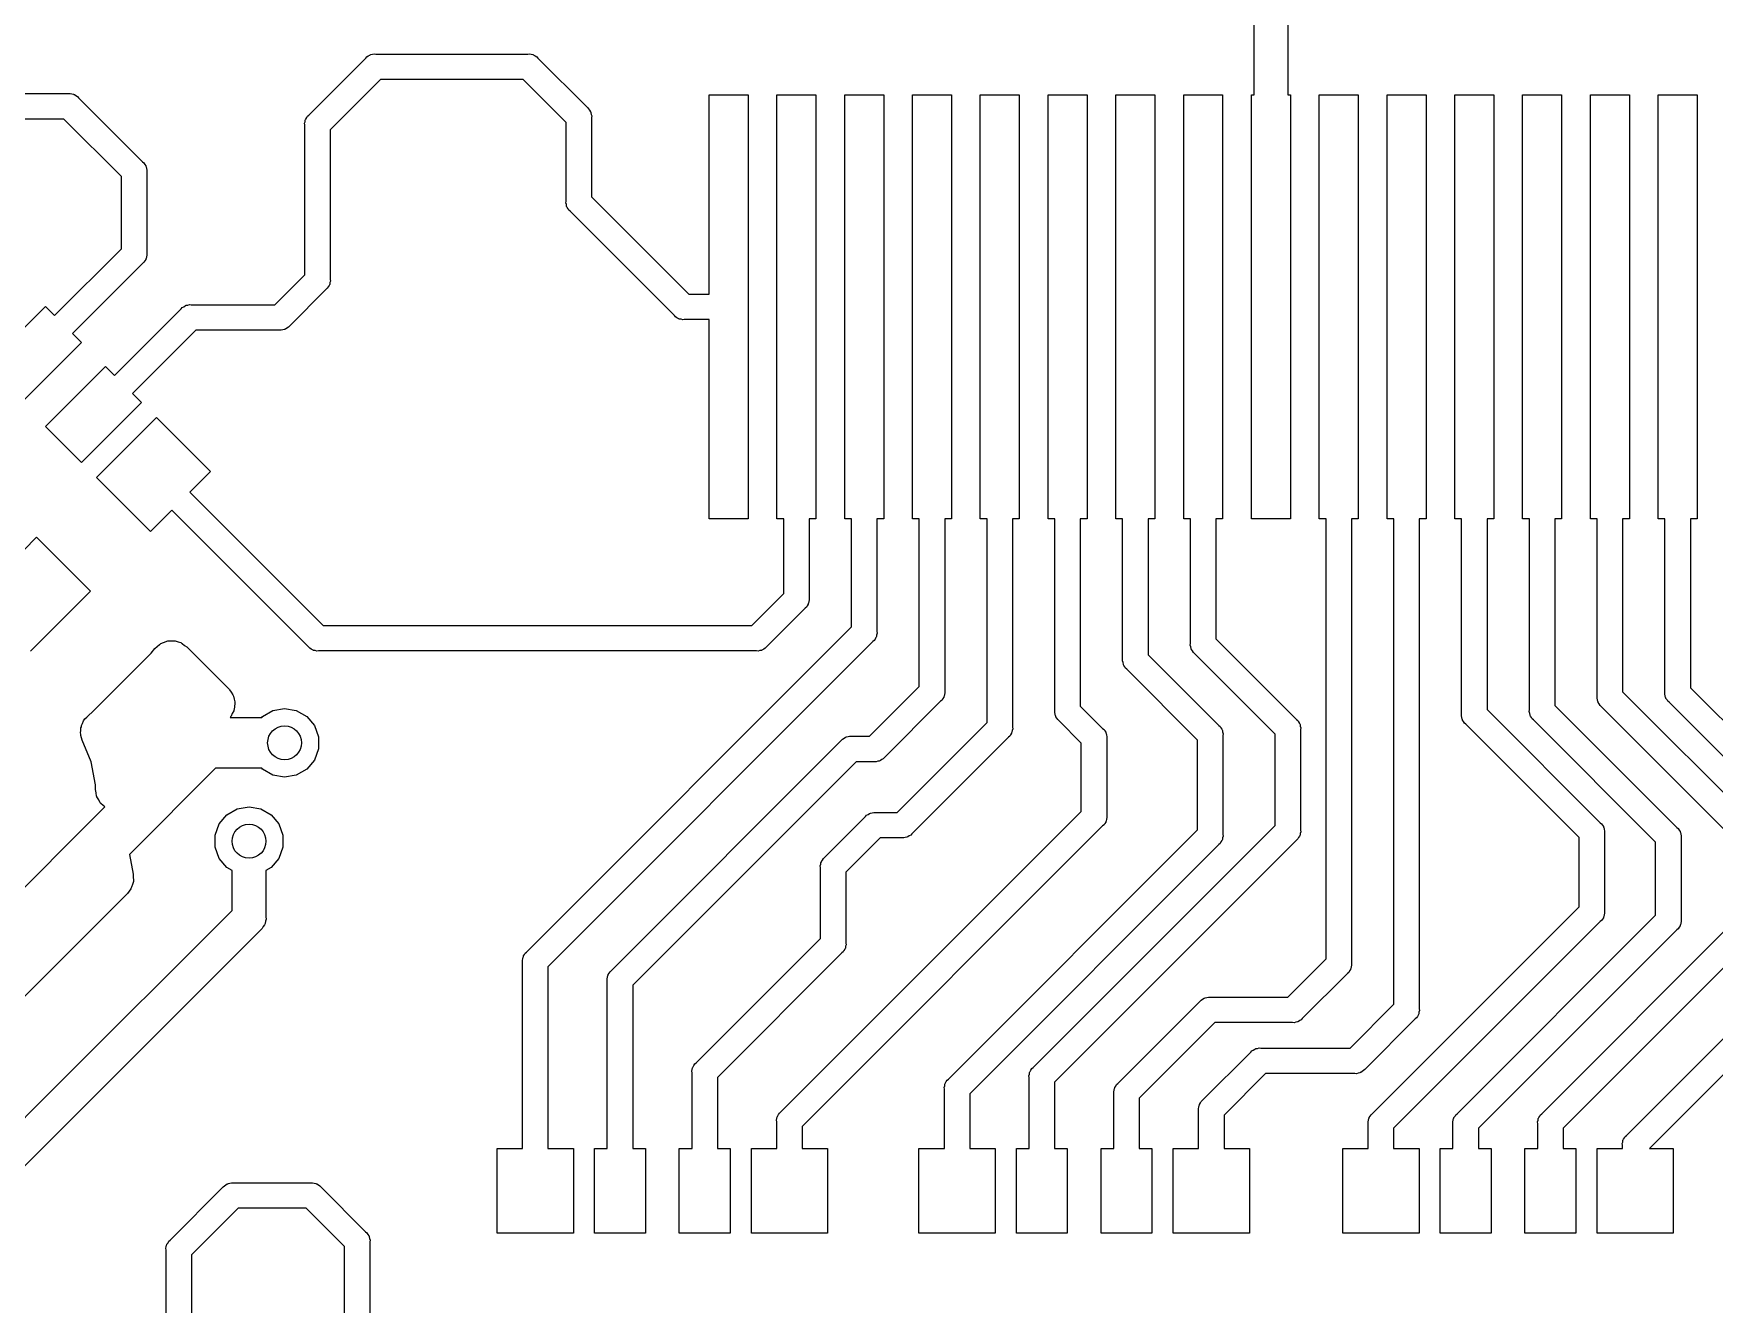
# Model space of a CAD drawing. Extents: x 552.7 to 632.3, y 410.9 to 459.8.
# Drawn here: x 590.88 to 600.8, y 427.67 to 435.16 of the extents above; entities that cross this region are included whole.
import ezdxf

# ---------------------------------------------------------------- set-up
doc = ezdxf.new("R2010")
doc.units = 0
doc.header["$MEASUREMENT"] = 0
doc.layers.add('BLACK', color=7, linetype='CONTINUOUS')

msp = doc.modelspace()

# ---------------------------------------------------------------- linework, layer by layer
at = {"layer": 'BLACK', "linetype": 'CONTINUOUS'}
for p, q in [((598.08, 434.801), (598.08, 436.146)), ((598.28, 436.109), (598.28, 434.801)), ((592.503, 434.682), (592.839, 435.018)), ((592.839, 435.018), (592.845, 435.026)), ((592.845, 435.026), (592.854, 435.031)), ((592.854, 435.031), (592.862, 435.036)), ((592.862, 435.036), (592.865, 435.037)), ((592.865, 435.037), (592.868, 435.039)), ((592.868, 435.039), (592.878, 435.041)), ((592.878, 435.041), (592.888, 435.043)), ((592.888, 435.043), (592.898, 435.042)), ((592.898, 435.042), (593.795, 435.042)), ((593.795, 435.042), (593.805, 435.043)), ((593.805, 435.043), (593.815, 435.041)), ((593.815, 435.041), (593.825, 435.039)), ((593.825, 435.039), (593.828, 435.037)), ((593.828, 435.037), (593.831, 435.036)), ((593.831, 435.036), (593.839, 435.031)), ((593.839, 435.031), (593.848, 435.026)), ((593.848, 435.026), (593.854, 435.018)), ((593.854, 435.018), (594.147, 434.726)), ((592.925, 434.892), (592.629, 434.596)), ((593.768, 434.892), (592.925, 434.892)), ((594.021, 434.639), (593.768, 434.892)), ((590.462, 434.809), (591.085, 434.809)), ((591.085, 434.809), (591.095, 434.81)), ((591.095, 434.81), (591.105, 434.807)), ((591.105, 434.807), (591.115, 434.805)), ((591.115, 434.805), (591.117, 434.804)), ((591.117, 434.804), (591.121, 434.803)), ((591.121, 434.803), (591.129, 434.797)), ((591.129, 434.797), (591.137, 434.792)), ((591.137, 434.792), (591.144, 434.784)), ((591.144, 434.784), (591.522, 434.406)), ((594.865, 433.626), (594.865, 434.801)), ((594.865, 434.801), (595.095, 434.801)), ((595.095, 434.801), (595.095, 432.301)), ((595.265, 432.301), (595.265, 434.801)), ((595.265, 434.801), (595.495, 434.801)), ((595.495, 434.801), (595.495, 432.301)), ((595.665, 432.301), (595.665, 434.801)), ((595.665, 434.801), (595.895, 434.801)), ((595.895, 434.801), (595.895, 432.301)), ((596.065, 432.301), (596.065, 434.801)), ((596.065, 434.801), (596.295, 434.801)), ((596.295, 434.801), (596.295, 432.301)), ((596.465, 432.301), (596.465, 434.801)), ((596.465, 434.801), (596.695, 434.801)), ((596.695, 434.801), (596.695, 432.301)), ((596.865, 432.301), (596.865, 434.801)), ((596.865, 434.801), (597.095, 434.801)), ((597.095, 434.801), (597.095, 432.301)), ((597.265, 432.301), (597.265, 434.801)), ((597.265, 434.801), (597.495, 434.801)), ((597.495, 434.801), (597.495, 432.301)), ((597.665, 432.301), (597.665, 434.801)), ((597.665, 434.801), (597.895, 434.801)), ((597.895, 434.801), (597.895, 432.301)), ((598.065, 432.301), (598.065, 434.801)), ((598.065, 434.801), (598.08, 434.801)), ((598.28, 434.801), (598.295, 434.801)), ((598.295, 434.801), (598.295, 432.301)), ((598.465, 432.301), (598.465, 434.801)), ((598.465, 434.801), (598.695, 434.801)), ((598.695, 434.801), (598.695, 432.301)), ((598.865, 432.301), (598.865, 434.801)), ((598.865, 434.801), (599.095, 434.801)), ((599.095, 434.801), (599.095, 432.301)), ((599.265, 432.301), (599.265, 434.801)), ((599.265, 434.801), (599.495, 434.801)), ((599.495, 434.801), (599.495, 432.301)), ((599.665, 432.301), (599.665, 434.801)), ((599.665, 434.801), (599.895, 434.801)), ((599.895, 434.801), (599.895, 432.301)), ((600.065, 432.301), (600.065, 434.801)), ((600.065, 434.801), (600.295, 434.801)), ((600.295, 434.801), (600.295, 432.301)), ((600.465, 432.301), (600.465, 434.801)), ((600.465, 434.801), (600.695, 434.801)), ((600.695, 434.801), (600.695, 432.301)), ((594.147, 434.726), (594.154, 434.719)), ((594.154, 434.719), (594.159, 434.711)), ((594.159, 434.711), (594.165, 434.702)), ((594.165, 434.702), (594.166, 434.699)), ((594.166, 434.699), (594.167, 434.696)), ((594.167, 434.696), (594.169, 434.686)), ((594.169, 434.686), (594.172, 434.677)), ((591.057, 434.659), (590.434, 434.659)), ((591.397, 434.32), (591.057, 434.659)), ((592.478, 434.634), (592.481, 434.643)), ((592.479, 434.624), (592.478, 434.634)), ((592.479, 433.741), (592.479, 434.624)), ((592.481, 434.643), (592.482, 434.653)), ((592.482, 434.653), (592.484, 434.656)), ((592.484, 434.656), (592.485, 434.659)), ((592.485, 434.659), (592.491, 434.667)), ((592.491, 434.667), (592.496, 434.676)), ((592.496, 434.676), (592.503, 434.682)), ((592.629, 434.596), (592.629, 433.713)), ((594.021, 434.173), (594.021, 434.639)), ((594.172, 434.677), (594.171, 434.667)), ((594.171, 434.667), (594.171, 434.201)), ((591.522, 434.406), (591.53, 434.4)), ((591.53, 434.4), (591.535, 434.391)), ((591.535, 434.391), (591.541, 434.383)), ((591.397, 433.894), (591.397, 434.32)), ((591.541, 434.383), (591.541, 434.38)), ((591.541, 434.38), (591.543, 434.377)), ((591.543, 434.377), (591.545, 434.367)), ((591.545, 434.367), (591.547, 434.357)), ((591.547, 434.357), (591.547, 434.347)), ((591.547, 434.347), (591.547, 433.866)), ((594.171, 434.201), (594.746, 433.626)), ((594.02, 434.164), (594.021, 434.173)), ((594.023, 434.154), (594.02, 434.164)), ((594.024, 434.144), (594.023, 434.154)), ((594.026, 434.141), (594.024, 434.144)), ((594.027, 434.138), (594.026, 434.141)), ((594.033, 434.13), (594.027, 434.138)), ((594.038, 434.121), (594.033, 434.13)), ((594.045, 434.115), (594.038, 434.121)), ((594.66, 433.5), (594.045, 434.115)), ((591.003, 433.5), (591.397, 433.894)), ((591.522, 433.807), (591.109, 433.394)), ((591.53, 433.814), (591.522, 433.807)), ((591.535, 433.822), (591.53, 433.814)), ((591.541, 433.83), (591.535, 433.822)), ((591.543, 433.836), (591.541, 433.834)), ((591.541, 433.834), (591.541, 433.83)), ((591.545, 433.846), (591.543, 433.836)), ((591.547, 433.856), (591.545, 433.846)), ((591.547, 433.866), (591.547, 433.856)), ((592.302, 433.564), (592.479, 433.741)), ((592.627, 433.694), (592.626, 433.684)), ((592.63, 433.703), (592.627, 433.694)), ((592.629, 433.713), (592.63, 433.703)), ((592.605, 433.655), (592.388, 433.438)), ((592.612, 433.661), (592.605, 433.655)), ((592.617, 433.67), (592.612, 433.661)), ((592.623, 433.678), (592.617, 433.67)), ((592.624, 433.681), (592.623, 433.678)), ((592.626, 433.684), (592.624, 433.681)), ((594.746, 433.626), (594.865, 433.626)), ((590.596, 433.199), (590.95, 433.553)), ((590.95, 433.553), (591.003, 433.5)), ((591.356, 433.146), (591.75, 433.54)), ((591.75, 433.54), (591.756, 433.547)), ((591.756, 433.547), (591.765, 433.552)), ((591.765, 433.552), (591.773, 433.558)), ((591.773, 433.558), (591.776, 433.559)), ((591.776, 433.559), (591.779, 433.561)), ((591.779, 433.561), (591.789, 433.562)), ((591.789, 433.562), (591.799, 433.565)), ((591.799, 433.565), (591.809, 433.564)), ((591.809, 433.564), (592.302, 433.564)), ((594.666, 433.492), (594.66, 433.5)), ((591.836, 433.414), (591.463, 433.04)), ((592.33, 433.414), (591.836, 433.414)), ((592.34, 433.413), (592.33, 433.414)), ((592.349, 433.416), (592.34, 433.413)), ((592.359, 433.418), (592.349, 433.416)), ((592.362, 433.419), (592.359, 433.418)), ((592.365, 433.42), (592.362, 433.419)), ((592.373, 433.426), (592.365, 433.42)), ((592.382, 433.431), (592.373, 433.426)), ((592.388, 433.438), (592.382, 433.431)), ((594.675, 433.487), (594.666, 433.492)), ((594.683, 433.482), (594.675, 433.487)), ((594.686, 433.481), (594.683, 433.482)), ((594.689, 433.479), (594.686, 433.481)), ((594.699, 433.478), (594.689, 433.479)), ((594.709, 433.475), (594.699, 433.478)), ((594.718, 433.476), (594.709, 433.475)), ((594.865, 433.476), (594.718, 433.476)), ((594.865, 432.301), (594.865, 433.476)), ((591.162, 433.341), (590.808, 432.987)), ((591.109, 433.394), (591.162, 433.341)), ((590.95, 432.846), (591.303, 433.199)), ((591.303, 433.199), (591.356, 433.146)), ((591.463, 433.04), (591.516, 432.987)), ((591.516, 432.987), (591.162, 432.634)), ((591.25, 432.545), (591.604, 432.899)), ((591.604, 432.899), (591.922, 432.581)), ((591.162, 432.634), (590.95, 432.846)), ((591.569, 432.227), (591.25, 432.545)), ((591.922, 432.581), (591.8, 432.459)), ((591.8, 432.459), (592.588, 431.672)), ((591.694, 432.353), (591.569, 432.227)), ((592.501, 431.546), (591.694, 432.353)), ((595.095, 432.301), (594.865, 432.301)), ((595.305, 432.301), (595.265, 432.301)), ((595.305, 431.861), (595.305, 432.301)), ((595.495, 432.301), (595.455, 432.301)), ((595.455, 432.301), (595.455, 431.833)), ((595.705, 432.301), (595.665, 432.301)), ((595.705, 431.664), (595.705, 432.301)), ((595.895, 432.301), (595.855, 432.301)), ((595.855, 432.301), (595.855, 431.636)), ((596.105, 432.301), (596.065, 432.301)), ((596.105, 431.312), (596.105, 432.301)), ((596.295, 432.301), (596.255, 432.301)), ((596.255, 432.301), (596.255, 431.284)), ((596.505, 432.301), (596.465, 432.301)), ((596.505, 431.1), (596.505, 432.301)), ((596.695, 432.301), (596.655, 432.301)), ((596.655, 432.301), (596.655, 431.072)), ((596.905, 432.301), (596.865, 432.301)), ((596.905, 431.169), (596.905, 432.301)), ((597.095, 432.301), (597.055, 432.301)), ((597.055, 432.301), (597.055, 431.197)), ((597.305, 432.301), (597.265, 432.301)), ((597.305, 431.472), (597.305, 432.301)), ((597.495, 432.301), (597.455, 432.301)), ((597.455, 432.301), (597.455, 431.5)), ((597.705, 432.301), (597.665, 432.301)), ((597.705, 431.566), (597.705, 432.301)), ((597.895, 432.301), (597.855, 432.301)), ((597.855, 432.301), (597.855, 431.593)), ((598.295, 432.301), (598.065, 432.301)), ((598.505, 432.301), (598.465, 432.301)), ((598.505, 429.706), (598.505, 432.301)), ((598.695, 432.301), (598.655, 432.301)), ((598.655, 432.301), (598.655, 429.679)), ((598.905, 432.301), (598.865, 432.301)), ((598.905, 429.438), (598.905, 432.301)), ((599.095, 432.301), (599.055, 432.301)), ((599.055, 432.301), (599.055, 429.411)), ((599.305, 432.301), (599.265, 432.301)), ((599.305, 431.149), (599.305, 432.301)), ((599.495, 432.301), (599.455, 432.301)), ((599.455, 432.301), (599.455, 431.177)), ((599.705, 432.301), (599.665, 432.301)), ((599.705, 431.174), (599.705, 432.301)), ((599.895, 432.301), (599.855, 432.301)), ((599.855, 432.301), (599.855, 431.201)), ((600.105, 432.301), (600.065, 432.301)), ((600.105, 431.253), (600.105, 432.301)), ((600.295, 432.301), (600.255, 432.301)), ((600.255, 432.301), (600.255, 431.281)), ((600.505, 432.301), (600.465, 432.301)), ((600.505, 431.278), (600.505, 432.301)), ((600.695, 432.301), (600.655, 432.301)), ((600.655, 432.301), (600.655, 431.305)), ((590.543, 431.838), (590.897, 432.192)), ((590.897, 432.192), (591.215, 431.874)), ((591.215, 431.874), (590.861, 431.52)), ((595.116, 431.672), (595.305, 431.861)), ((595.453, 431.813), (595.452, 431.804)), ((595.456, 431.823), (595.453, 431.813)), ((595.455, 431.833), (595.456, 431.823)), ((595.431, 431.774), (595.203, 431.546)), ((595.439, 431.781), (595.431, 431.774)), ((595.444, 431.789), (595.439, 431.781)), ((595.449, 431.797), (595.444, 431.789)), ((595.45, 431.801), (595.449, 431.797)), ((595.452, 431.804), (595.45, 431.801)), ((592.588, 431.672), (595.116, 431.672)), ((593.788, 429.746), (595.705, 431.664)), ((595.853, 431.616), (595.852, 431.607)), ((595.856, 431.626), (595.853, 431.616)), ((595.855, 431.636), (595.856, 431.626)), ((591.572, 431.508), (591.595, 431.536)), ((591.595, 431.536), (591.609, 431.548)), ((591.609, 431.548), (591.621, 431.56)), ((591.621, 431.56), (591.625, 431.562)), ((591.625, 431.562), (591.629, 431.565)), ((591.629, 431.565), (591.645, 431.571)), ((591.645, 431.571), (591.661, 431.578)), ((591.661, 431.578), (591.666, 431.579)), ((591.666, 431.579), (591.67, 431.581)), ((591.67, 431.581), (591.687, 431.581)), ((591.687, 431.581), (591.705, 431.582)), ((591.705, 431.582), (591.709, 431.581)), ((591.709, 431.581), (591.714, 431.581)), ((591.714, 431.581), (591.731, 431.575)), ((591.731, 431.575), (591.747, 431.571)), ((591.747, 431.571), (591.751, 431.568)), ((591.751, 431.568), (591.756, 431.566)), ((591.756, 431.566), (591.769, 431.555)), ((591.769, 431.555), (591.783, 431.546)), ((591.783, 431.546), (592.03, 431.299)), ((592.508, 431.538), (592.501, 431.546)), ((592.516, 431.533), (592.508, 431.538)), ((592.524, 431.528), (592.516, 431.533)), ((592.528, 431.527), (592.524, 431.528)), ((592.531, 431.525), (592.528, 431.527)), ((592.54, 431.524), (592.531, 431.525)), ((592.55, 431.521), (592.54, 431.524)), ((592.56, 431.522), (592.55, 431.521)), ((595.144, 431.522), (592.56, 431.522)), ((595.831, 431.577), (593.914, 429.66)), ((595.154, 431.521), (595.144, 431.522)), ((595.164, 431.524), (595.154, 431.521)), ((595.173, 431.525), (595.164, 431.524)), ((595.176, 431.527), (595.173, 431.525)), ((595.18, 431.528), (595.176, 431.527)), ((595.188, 431.533), (595.18, 431.528)), ((595.196, 431.538), (595.188, 431.533)), ((595.203, 431.546), (595.196, 431.538)), ((595.839, 431.584), (595.831, 431.577)), ((595.844, 431.592), (595.839, 431.584)), ((595.849, 431.601), (595.844, 431.592)), ((595.85, 431.604), (595.849, 431.601)), ((595.852, 431.607), (595.85, 431.604)), ((597.704, 431.556), (597.705, 431.566)), ((597.707, 431.546), (597.704, 431.556)), ((597.709, 431.536), (597.707, 431.546)), ((597.71, 431.533), (597.709, 431.536)), ((597.711, 431.53), (597.71, 431.533)), ((597.717, 431.522), (597.711, 431.53)), ((597.722, 431.513), (597.717, 431.522)), ((597.729, 431.507), (597.722, 431.513)), ((597.855, 431.593), (598.331, 431.118)), ((591.227, 431.163), (591.572, 431.508)), ((597.304, 431.463), (597.305, 431.472)), ((597.307, 431.453), (597.304, 431.463)), ((597.309, 431.443), (597.307, 431.453)), ((597.31, 431.44), (597.309, 431.443)), ((597.311, 431.437), (597.31, 431.44)), ((597.317, 431.429), (597.311, 431.437)), ((597.322, 431.42), (597.317, 431.429)), ((597.329, 431.414), (597.322, 431.42)), ((597.747, 430.996), (597.329, 431.414)), ((597.455, 431.5), (597.873, 431.083)), ((598.205, 431.032), (597.729, 431.507)), ((592.03, 431.299), (592.032, 431.296)), ((592.032, 431.296), (592.035, 431.293)), ((592.035, 431.293), (592.045, 431.278)), ((592.045, 431.278), (592.055, 431.263)), ((592.055, 431.263), (592.056, 431.259)), ((592.056, 431.259), (592.058, 431.256)), ((592.058, 431.256), (592.062, 431.238)), ((592.062, 431.238), (592.066, 431.221)), ((592.066, 431.221), (592.066, 431.216)), ((592.066, 431.216), (592.067, 431.212)), ((595.812, 431.019), (596.105, 431.312)), ((596.231, 431.226), (595.899, 430.893)), ((596.239, 431.232), (596.231, 431.226)), ((596.244, 431.241), (596.239, 431.232)), ((596.249, 431.249), (596.244, 431.241)), ((596.25, 431.252), (596.249, 431.249)), ((596.252, 431.255), (596.25, 431.252)), ((596.253, 431.265), (596.252, 431.255)), ((596.256, 431.274), (596.253, 431.265)), ((596.255, 431.284), (596.256, 431.274)), ((600.104, 431.243), (600.105, 431.253)), ((600.107, 431.234), (600.104, 431.243)), ((600.109, 431.224), (600.107, 431.234)), ((600.11, 431.221), (600.109, 431.224)), ((600.111, 431.218), (600.11, 431.221)), ((600.117, 431.21), (600.111, 431.218)), ((600.255, 431.281), (601.03, 430.506)), ((600.504, 431.268), (600.505, 431.278)), ((600.507, 431.258), (600.504, 431.268)), ((600.509, 431.248), (600.507, 431.258)), ((600.51, 431.245), (600.509, 431.248)), ((600.511, 431.242), (600.51, 431.245)), ((600.517, 431.234), (600.511, 431.242)), ((600.522, 431.225), (600.517, 431.234)), ((600.529, 431.219), (600.522, 431.225)), ((601.356, 430.392), (600.529, 431.219)), ((600.655, 431.305), (601.482, 430.479)), ((591.173, 431.109), (591.178, 431.115)), ((591.178, 431.115), (591.182, 431.122)), ((591.182, 431.122), (591.193, 431.131)), ((591.193, 431.131), (591.202, 431.142)), ((591.202, 431.142), (591.227, 431.163)), ((592.041, 431.134), (592.039, 431.13)), ((592.039, 431.13), (592.039, 431.13)), ((592.039, 431.13), (592.225, 431.13)), ((592.044, 431.137), (592.041, 431.134)), ((592.051, 431.153), (592.044, 431.137)), ((592.06, 431.169), (592.051, 431.153)), ((592.061, 431.173), (592.06, 431.169)), ((592.062, 431.177), (592.061, 431.173)), ((592.064, 431.195), (592.062, 431.177)), ((592.067, 431.212), (592.064, 431.195)), ((592.225, 431.13), (592.229, 431.136)), ((592.229, 431.136), (592.291, 431.171)), ((592.291, 431.171), (592.36, 431.183)), ((592.36, 431.183), (592.429, 431.171)), ((592.429, 431.171), (592.491, 431.136)), ((592.491, 431.136), (592.536, 431.082)), ((596.904, 431.159), (596.905, 431.169)), ((596.907, 431.15), (596.904, 431.159)), ((596.909, 431.14), (596.907, 431.15)), ((596.91, 431.137), (596.909, 431.14)), ((596.911, 431.134), (596.91, 431.137)), ((596.917, 431.126), (596.911, 431.134)), ((596.922, 431.117), (596.917, 431.126)), ((596.929, 431.111), (596.922, 431.117)), ((597.055, 431.197), (597.187, 431.065)), ((598.331, 431.118), (598.338, 431.112)), ((599.304, 431.139), (599.305, 431.149)), ((599.307, 431.13), (599.304, 431.139)), ((599.309, 431.12), (599.307, 431.13)), ((599.31, 431.117), (599.309, 431.12)), ((599.311, 431.114), (599.31, 431.117)), ((599.317, 431.106), (599.311, 431.114)), ((599.455, 431.177), (600.123, 430.509)), ((599.704, 431.164), (599.705, 431.174)), ((599.707, 431.154), (599.704, 431.164)), ((599.709, 431.144), (599.707, 431.154)), ((599.71, 431.141), (599.709, 431.144)), ((599.711, 431.138), (599.71, 431.141)), ((599.717, 431.13), (599.711, 431.138)), ((599.722, 431.121), (599.717, 431.13)), ((599.729, 431.115), (599.722, 431.121)), ((600.45, 430.395), (599.729, 431.115)), ((599.855, 431.201), (600.575, 430.481)), ((600.122, 431.201), (600.117, 431.21)), ((600.129, 431.195), (600.122, 431.201)), ((600.904, 430.42), (600.129, 431.195)), ((591.156, 431.039), (591.158, 431.053)), ((591.158, 431.031), (591.156, 431.039)), ((591.157, 431.024), (591.158, 431.031)), ((591.162, 431.01), (591.157, 431.024)), ((591.158, 431.068), (591.161, 431.075)), ((591.158, 431.053), (591.158, 431.068)), ((591.161, 431.075), (591.162, 431.082)), ((591.162, 431.082), (591.168, 431.095)), ((591.168, 431.095), (591.173, 431.109)), ((592.536, 431.082), (592.56, 431.015)), ((592.56, 431.015), (592.56, 430.945)), ((595.672, 431.014), (595.675, 431.016)), ((595.675, 431.016), (595.685, 431.017)), ((595.685, 431.017), (595.694, 431.02)), ((595.694, 431.02), (595.704, 431.019)), ((595.704, 431.019), (595.812, 431.019)), ((595.975, 430.569), (596.505, 431.1)), ((596.639, 431.02), (596.631, 431.013)), ((596.644, 431.028), (596.639, 431.02)), ((596.649, 431.037), (596.644, 431.028)), ((596.65, 431.04), (596.649, 431.037)), ((596.652, 431.043), (596.65, 431.04)), ((596.653, 431.052), (596.652, 431.043)), ((596.656, 431.062), (596.653, 431.052)), ((596.655, 431.072), (596.656, 431.062)), ((597.061, 430.979), (596.929, 431.111)), ((597.187, 431.065), (597.195, 431.059)), ((597.195, 431.059), (597.2, 431.05)), ((597.2, 431.05), (597.205, 431.042)), ((597.205, 431.042), (597.206, 431.039)), ((597.206, 431.039), (597.208, 431.036)), ((597.208, 431.036), (597.21, 431.026)), ((597.21, 431.026), (597.212, 431.017)), ((597.212, 431.017), (597.211, 431.007)), ((597.873, 431.083), (597.88, 431.076)), ((597.88, 431.076), (597.885, 431.068)), ((597.885, 431.068), (597.891, 431.06)), ((597.891, 431.06), (597.892, 431.056)), ((597.892, 431.056), (597.894, 431.053)), ((597.894, 431.053), (597.895, 431.044)), ((597.895, 431.044), (597.898, 431.034)), ((597.898, 431.034), (597.897, 431.024)), ((597.897, 431.024), (597.897, 430.439)), ((598.205, 430.493), (598.205, 431.032)), ((598.338, 431.112), (598.343, 431.103)), ((598.343, 431.103), (598.349, 431.095)), ((598.349, 431.095), (598.35, 431.092)), ((598.35, 431.092), (598.352, 431.089)), ((598.352, 431.089), (598.353, 431.079)), ((598.353, 431.079), (598.356, 431.069)), ((598.356, 431.069), (598.355, 431.059)), ((598.355, 431.059), (598.355, 430.465)), ((599.322, 431.097), (599.317, 431.106)), ((599.329, 431.091), (599.322, 431.097)), ((599.998, 430.422), (599.329, 431.091)), ((591.165, 430.996), (591.162, 431.01)), ((591.218, 430.869), (591.165, 430.996)), ((592.56, 430.945), (592.536, 430.878)), ((594.288, 429.637), (595.646, 430.995)), ((595.646, 430.995), (595.652, 431.002)), ((595.652, 431.002), (595.661, 431.007)), ((595.661, 431.007), (595.669, 431.013)), ((595.669, 431.013), (595.672, 431.014)), ((596.631, 431.013), (596.061, 430.444)), ((597.061, 430.576), (597.061, 430.979)), ((597.211, 431.007), (597.211, 430.549)), ((597.747, 430.467), (597.747, 430.996)), ((591.245, 430.732), (591.218, 430.869)), ((591.952, 430.83), (591.444, 430.322)), ((592.225, 430.83), (591.952, 430.83)), ((592.229, 430.824), (592.225, 430.83)), ((592.291, 430.789), (592.229, 430.824)), ((592.491, 430.824), (592.429, 430.789)), ((592.536, 430.878), (592.491, 430.824)), ((595.732, 430.869), (594.414, 429.55)), ((595.84, 430.869), (595.732, 430.869)), ((595.85, 430.868), (595.84, 430.869)), ((595.86, 430.871), (595.85, 430.868)), ((595.869, 430.872), (595.86, 430.871)), ((595.872, 430.874), (595.869, 430.872)), ((595.876, 430.875), (595.872, 430.874)), ((595.884, 430.881), (595.876, 430.875)), ((595.892, 430.886), (595.884, 430.881)), ((595.899, 430.893), (595.892, 430.886)), ((591.245, 430.704), (591.245, 430.732)), ((592.36, 430.777), (592.291, 430.789)), ((592.429, 430.789), (592.36, 430.777)), ((591.249, 430.685), (591.245, 430.704)), ((591.251, 430.666), (591.249, 430.685)), ((591.252, 430.664), (591.251, 430.666)), ((591.253, 430.661), (591.252, 430.664)), ((591.263, 430.644), (591.253, 430.661)), ((591.272, 430.627), (591.263, 430.644)), ((591.274, 430.625), (591.272, 430.627)), ((591.275, 430.623), (591.274, 430.625)), ((591.29, 430.61), (591.275, 430.623)), ((590.663, 429.965), (591.299, 430.602)), ((591.299, 430.602), (591.29, 430.61)), ((591.974, 430.502), (592.019, 430.556)), ((592.019, 430.556), (592.081, 430.591)), ((592.081, 430.591), (592.15, 430.603)), ((592.15, 430.603), (592.219, 430.591)), ((592.219, 430.591), (592.281, 430.556)), ((592.281, 430.556), (592.326, 430.502)), ((595.288, 428.803), (597.061, 430.576)), ((595.546, 430.303), (595.788, 430.545)), ((595.788, 430.545), (595.794, 430.553)), ((595.794, 430.553), (595.803, 430.558)), ((595.803, 430.558), (595.811, 430.563)), ((595.811, 430.563), (595.814, 430.564)), ((595.814, 430.564), (595.817, 430.566)), ((595.817, 430.566), (595.827, 430.568)), ((595.827, 430.568), (595.837, 430.57)), ((595.837, 430.57), (595.847, 430.569)), ((595.847, 430.569), (595.975, 430.569)), ((597.208, 430.519), (597.206, 430.516)), ((597.21, 430.529), (597.208, 430.519)), ((597.212, 430.539), (597.21, 430.529)), ((597.211, 430.549), (597.212, 430.539)), ((591.95, 430.435), (591.974, 430.502)), ((591.95, 430.365), (591.95, 430.435)), ((592.326, 430.502), (592.35, 430.435)), ((592.35, 430.435), (592.35, 430.365)), ((597.187, 430.49), (595.414, 428.717)), ((596.022, 430.421), (596.013, 430.419)), ((596.032, 430.423), (596.022, 430.421)), ((596.035, 430.425), (596.032, 430.423)), ((596.038, 430.425), (596.035, 430.425)), ((596.046, 430.431), (596.038, 430.425)), ((596.055, 430.436), (596.046, 430.431)), ((596.061, 430.444), (596.055, 430.436)), ((596.277, 428.997), (597.747, 430.467)), ((596.777, 429.065), (598.205, 430.493)), ((597.195, 430.496), (597.187, 430.49)), ((597.2, 430.505), (597.195, 430.496)), ((597.205, 430.513), (597.2, 430.505)), ((597.206, 430.516), (597.205, 430.513)), ((597.895, 430.42), (597.894, 430.41)), ((597.898, 430.429), (597.895, 430.42)), ((597.897, 430.439), (597.898, 430.429)), ((598.343, 430.422), (598.338, 430.413)), ((598.349, 430.43), (598.343, 430.422)), ((598.35, 430.433), (598.349, 430.43)), ((598.352, 430.436), (598.35, 430.433)), ((598.353, 430.446), (598.352, 430.436)), ((598.356, 430.456), (598.353, 430.446)), ((598.355, 430.465), (598.356, 430.456)), ((599.998, 430.012), (599.998, 430.422)), ((600.123, 430.509), (600.131, 430.502)), ((600.131, 430.502), (600.136, 430.494)), ((600.136, 430.494), (600.142, 430.486)), ((600.142, 430.486), (600.143, 430.482)), ((600.143, 430.482), (600.144, 430.48)), ((600.144, 430.48), (600.146, 430.47)), ((600.146, 430.47), (600.149, 430.46)), ((600.149, 430.46), (600.148, 430.45)), ((600.148, 430.45), (600.148, 429.985)), ((600.575, 430.481), (600.583, 430.475)), ((600.583, 430.475), (600.588, 430.466)), ((600.588, 430.466), (600.594, 430.458)), ((600.594, 430.458), (600.594, 430.455)), ((600.594, 430.455), (600.596, 430.452)), ((600.596, 430.452), (600.598, 430.442)), ((600.598, 430.442), (600.6, 430.432)), ((600.6, 430.432), (600.6, 430.423)), ((600.6, 430.423), (600.6, 429.936)), ((591.444, 430.322), (591.467, 430.206)), ((591.974, 430.298), (591.95, 430.365)), ((592.35, 430.365), (592.326, 430.298)), ((595.874, 430.419), (595.672, 430.217)), ((596.003, 430.419), (595.874, 430.419)), ((596.013, 430.419), (596.003, 430.419)), ((597.873, 430.381), (596.403, 428.911)), ((598.331, 430.407), (596.903, 428.979)), ((597.88, 430.387), (597.873, 430.381)), ((597.885, 430.396), (597.88, 430.387)), ((597.891, 430.404), (597.885, 430.396)), ((597.892, 430.407), (597.891, 430.404)), ((597.894, 430.41), (597.892, 430.407)), ((598.338, 430.413), (598.331, 430.407)), ((600.45, 429.964), (600.45, 430.395)), ((592.019, 430.244), (591.974, 430.298)), ((592.05, 430.227), (592.019, 430.244)), ((592.05, 429.991), (592.05, 430.227)), ((592.281, 430.244), (592.25, 430.227)), ((592.25, 430.227), (592.25, 429.954)), ((592.326, 430.298), (592.281, 430.244)), ((595.521, 430.255), (595.524, 430.264)), ((595.522, 430.245), (595.521, 430.255)), ((595.522, 429.827), (595.522, 430.245)), ((595.524, 430.264), (595.525, 430.274)), ((595.525, 430.274), (595.527, 430.277)), ((595.527, 430.277), (595.528, 430.28)), ((595.528, 430.28), (595.534, 430.288)), ((595.534, 430.288), (595.539, 430.297)), ((595.539, 430.297), (595.546, 430.303)), ((591.455, 430.124), (591.453, 430.12)), ((591.457, 430.128), (591.455, 430.124)), ((591.462, 430.145), (591.457, 430.128)), ((591.468, 430.162), (591.462, 430.145)), ((591.467, 430.206), (591.467, 430.188)), ((591.467, 430.188), (591.469, 430.17)), ((591.469, 430.17), (591.468, 430.166)), ((591.468, 430.166), (591.468, 430.162)), ((595.672, 430.217), (595.672, 429.799)), ((591.432, 430.092), (591.316, 429.975)), ((591.442, 430.106), (591.432, 430.092)), ((591.453, 430.12), (591.442, 430.106)), ((591.316, 429.975), (590.425, 429.085)), ((590.999, 428.941), (592.05, 429.991)), ((591.316, 429.975), (591.316, 429.975)), ((592.248, 429.928), (592.245, 429.915)), ((592.251, 429.941), (592.248, 429.928)), ((592.25, 429.954), (592.251, 429.941)), ((598.778, 428.793), (599.998, 430.012)), ((600.123, 429.926), (598.904, 428.707)), ((599.278, 428.793), (600.45, 429.964)), ((600.131, 429.932), (600.123, 429.926)), ((600.136, 429.941), (600.131, 429.932)), ((600.142, 429.949), (600.136, 429.941)), ((600.143, 429.952), (600.142, 429.949)), ((600.144, 429.955), (600.143, 429.952)), ((600.146, 429.965), (600.144, 429.955)), ((600.149, 429.975), (600.146, 429.965)), ((600.148, 429.985), (600.149, 429.975)), ((600.6, 429.927), (600.598, 429.917)), ((600.6, 429.936), (600.6, 429.927)), ((592.218, 429.876), (590.09, 427.749)), ((592.228, 429.885), (592.218, 429.876)), ((592.234, 429.896), (592.228, 429.885)), ((592.242, 429.907), (592.234, 429.896)), ((592.243, 429.911), (592.242, 429.907)), ((592.245, 429.915), (592.243, 429.911)), ((594.788, 429.093), (595.522, 429.827)), ((600.575, 429.878), (599.404, 428.707)), ((599.778, 428.793), (600.904, 429.919)), ((601.03, 429.833), (599.904, 428.707)), ((600.583, 429.884), (600.575, 429.878)), ((600.588, 429.893), (600.583, 429.884)), ((600.594, 429.901), (600.588, 429.893)), ((600.596, 429.907), (600.594, 429.904)), ((600.594, 429.904), (600.594, 429.901)), ((600.598, 429.917), (600.596, 429.907)), ((593.77, 429.723), (593.775, 429.731)), ((593.775, 429.731), (593.78, 429.74)), ((593.78, 429.74), (593.788, 429.746)), ((595.648, 429.741), (594.914, 429.006)), ((595.655, 429.747), (595.648, 429.741)), ((595.66, 429.756), (595.655, 429.747)), ((595.666, 429.764), (595.66, 429.756)), ((595.667, 429.767), (595.666, 429.764)), ((595.669, 429.77), (595.667, 429.767)), ((595.67, 429.78), (595.669, 429.77)), ((595.673, 429.789), (595.67, 429.78)), ((595.672, 429.799), (595.673, 429.789)), ((600.278, 428.665), (601.356, 429.744)), ((593.763, 429.698), (593.765, 429.707)), ((593.764, 429.688), (593.763, 429.698)), ((593.764, 428.588), (593.764, 429.688)), ((593.765, 429.707), (593.767, 429.717)), ((593.767, 429.717), (593.769, 429.72)), ((593.769, 429.72), (593.77, 429.723)), ((593.914, 429.66), (593.914, 428.588)), ((594.275, 429.622), (594.28, 429.63)), ((594.28, 429.63), (594.288, 429.637)), ((598.279, 429.48), (598.505, 429.706)), ((598.644, 429.635), (598.639, 429.626)), ((598.649, 429.643), (598.644, 429.635)), ((598.65, 429.646), (598.649, 429.643)), ((598.652, 429.649), (598.65, 429.646)), ((598.653, 429.659), (598.652, 429.649)), ((598.656, 429.669), (598.653, 429.659)), ((598.655, 429.679), (598.656, 429.669)), ((601.482, 429.657), (600.413, 428.588)), ((594.263, 429.588), (594.265, 429.598)), ((594.264, 429.578), (594.263, 429.588)), ((594.264, 428.588), (594.264, 429.578)), ((594.265, 429.598), (594.267, 429.608)), ((594.267, 429.608), (594.269, 429.61)), ((594.269, 429.61), (594.27, 429.614)), ((594.27, 429.614), (594.275, 429.622)), ((594.414, 429.55), (594.414, 428.588)), ((598.631, 429.62), (598.365, 429.354)), ((598.639, 429.626), (598.631, 429.62)), ((597.277, 428.971), (597.762, 429.456)), ((597.762, 429.456), (597.768, 429.463)), ((597.768, 429.463), (597.777, 429.468)), ((597.777, 429.468), (597.785, 429.474)), ((597.785, 429.474), (597.788, 429.475)), ((597.788, 429.475), (597.791, 429.477)), ((597.791, 429.477), (597.801, 429.478)), ((597.801, 429.478), (597.811, 429.481)), ((597.811, 429.481), (597.82, 429.48)), ((597.82, 429.48), (598.279, 429.48)), ((598.647, 429.18), (598.905, 429.438)), ((597.848, 429.33), (597.403, 428.885)), ((598.307, 429.33), (597.848, 429.33)), ((598.317, 429.329), (598.307, 429.33)), ((598.326, 429.332), (598.317, 429.329)), ((598.336, 429.334), (598.326, 429.332)), ((598.339, 429.335), (598.336, 429.334)), ((598.342, 429.336), (598.339, 429.335)), ((598.35, 429.342), (598.342, 429.336)), ((598.359, 429.347), (598.35, 429.342)), ((598.365, 429.354), (598.359, 429.347)), ((599.031, 429.352), (598.733, 429.054)), ((599.039, 429.358), (599.031, 429.352)), ((599.044, 429.367), (599.039, 429.358)), ((599.049, 429.375), (599.044, 429.367)), ((599.05, 429.378), (599.049, 429.375)), ((599.052, 429.381), (599.05, 429.378)), ((599.053, 429.391), (599.052, 429.381)), ((599.056, 429.401), (599.053, 429.391)), ((599.055, 429.411), (599.056, 429.401)), ((597.777, 428.872), (598.061, 429.156)), ((598.061, 429.156), (598.068, 429.163)), ((598.068, 429.163), (598.076, 429.168)), ((598.076, 429.168), (598.084, 429.174)), ((598.084, 429.174), (598.088, 429.175)), ((598.088, 429.175), (598.091, 429.177)), ((598.091, 429.177), (598.1, 429.178)), ((598.1, 429.178), (598.11, 429.181)), ((598.11, 429.181), (598.12, 429.18)), ((598.12, 429.18), (598.647, 429.18)), ((594.763, 429.044), (594.765, 429.054)), ((594.764, 429.034), (594.763, 429.044)), ((594.764, 428.588), (594.764, 429.034)), ((594.765, 429.054), (594.767, 429.064)), ((594.767, 429.064), (594.769, 429.067)), ((594.769, 429.067), (594.77, 429.07)), ((594.77, 429.07), (594.775, 429.078)), ((594.775, 429.078), (594.78, 429.087)), ((594.78, 429.087), (594.788, 429.093)), ((596.755, 429.026), (596.756, 429.036)), ((596.756, 429.036), (596.758, 429.039)), ((596.758, 429.039), (596.759, 429.042)), ((596.759, 429.042), (596.764, 429.05)), ((596.764, 429.05), (596.769, 429.059)), ((596.769, 429.059), (596.777, 429.065)), ((598.694, 429.032), (598.685, 429.029)), ((598.704, 429.033), (598.694, 429.032)), ((598.707, 429.035), (598.704, 429.033)), ((598.71, 429.036), (598.707, 429.035)), ((598.718, 429.042), (598.71, 429.036)), ((598.727, 429.047), (598.718, 429.042)), ((598.733, 429.054), (598.727, 429.047)), ((589.922, 427.864), (590.999, 428.941)), ((594.914, 429.006), (594.914, 428.588)), ((596.252, 428.948), (596.255, 428.958)), ((596.253, 428.939), (596.252, 428.948)), ((596.253, 428.588), (596.253, 428.939)), ((596.255, 428.958), (596.256, 428.968)), ((596.256, 428.968), (596.258, 428.971)), ((596.258, 428.971), (596.259, 428.974)), ((596.259, 428.974), (596.264, 428.982)), ((596.264, 428.982), (596.269, 428.991)), ((596.269, 428.991), (596.277, 428.997)), ((596.752, 429.017), (596.755, 429.026)), ((596.753, 429.007), (596.752, 429.017)), ((596.753, 428.588), (596.753, 429.007)), ((596.903, 428.979), (596.903, 428.588)), ((597.252, 428.922), (597.255, 428.932)), ((597.255, 428.932), (597.256, 428.942)), ((597.256, 428.942), (597.258, 428.945)), ((597.258, 428.945), (597.259, 428.948)), ((597.259, 428.948), (597.264, 428.956)), ((597.264, 428.956), (597.269, 428.965)), ((597.269, 428.965), (597.277, 428.971)), ((598.148, 429.03), (597.903, 428.785)), ((598.675, 429.03), (598.148, 429.03)), ((598.685, 429.029), (598.675, 429.03)), ((596.403, 428.911), (596.403, 428.588)), ((597.253, 428.912), (597.252, 428.922)), ((597.253, 428.588), (597.253, 428.912)), ((597.403, 428.885), (597.403, 428.588)), ((597.755, 428.832), (597.756, 428.842)), ((597.756, 428.842), (597.758, 428.845)), ((597.758, 428.845), (597.759, 428.848)), ((597.759, 428.848), (597.764, 428.857)), ((597.764, 428.857), (597.769, 428.865)), ((597.769, 428.865), (597.777, 428.872)), ((595.263, 428.754), (595.265, 428.764)), ((595.264, 428.744), (595.263, 428.754)), ((595.264, 428.588), (595.264, 428.744)), ((595.265, 428.764), (595.267, 428.774)), ((595.267, 428.774), (595.269, 428.777)), ((595.269, 428.777), (595.27, 428.78)), ((595.27, 428.78), (595.275, 428.788)), ((595.275, 428.788), (595.28, 428.797)), ((595.28, 428.797), (595.288, 428.803)), ((597.752, 428.823), (597.755, 428.832)), ((597.753, 428.813), (597.752, 428.823)), ((597.753, 428.588), (597.753, 428.813)), ((597.903, 428.785), (597.903, 428.588)), ((598.753, 428.744), (598.756, 428.754)), ((598.754, 428.734), (598.753, 428.744)), ((598.754, 428.588), (598.754, 428.734)), ((598.756, 428.754), (598.757, 428.764)), ((598.757, 428.764), (598.759, 428.767)), ((598.759, 428.767), (598.76, 428.77)), ((598.76, 428.77), (598.766, 428.778)), ((598.766, 428.778), (598.771, 428.787)), ((598.771, 428.787), (598.778, 428.793)), ((599.253, 428.744), (599.256, 428.754)), ((599.254, 428.734), (599.253, 428.744)), ((599.254, 428.588), (599.254, 428.734)), ((599.256, 428.754), (599.257, 428.764)), ((599.257, 428.764), (599.259, 428.767)), ((599.259, 428.767), (599.26, 428.77)), ((599.26, 428.77), (599.266, 428.778)), ((599.266, 428.778), (599.271, 428.787)), ((599.271, 428.787), (599.278, 428.793)), ((599.753, 428.744), (599.756, 428.754)), ((599.754, 428.734), (599.753, 428.744)), ((599.754, 428.588), (599.754, 428.734)), ((599.756, 428.754), (599.757, 428.764)), ((599.757, 428.764), (599.759, 428.767)), ((599.759, 428.767), (599.76, 428.77)), ((599.76, 428.77), (599.766, 428.778)), ((599.766, 428.778), (599.771, 428.787)), ((599.771, 428.787), (599.778, 428.793)), ((595.414, 428.717), (595.414, 428.588)), ((598.904, 428.707), (598.904, 428.588)), ((599.404, 428.707), (599.404, 428.588)), ((599.904, 428.707), (599.904, 428.588)), ((600.256, 428.626), (600.257, 428.636)), ((600.257, 428.636), (600.259, 428.639)), ((600.259, 428.639), (600.26, 428.642)), ((600.26, 428.642), (600.266, 428.65)), ((600.266, 428.65), (600.271, 428.659)), ((600.271, 428.659), (600.278, 428.665)), ((593.614, 428.088), (593.614, 428.588)), ((593.614, 428.588), (593.764, 428.588)), ((593.914, 428.588), (594.064, 428.588)), ((594.064, 428.588), (594.064, 428.088)), ((594.189, 428.088), (594.189, 428.588)), ((594.189, 428.588), (594.264, 428.588)), ((594.414, 428.588), (594.489, 428.588)), ((594.489, 428.588), (594.489, 428.088)), ((594.689, 428.088), (594.689, 428.588)), ((594.689, 428.588), (594.764, 428.588)), ((594.914, 428.588), (594.989, 428.588)), ((594.989, 428.588), (594.989, 428.088)), ((595.114, 428.088), (595.114, 428.588)), ((595.114, 428.588), (595.264, 428.588)), ((595.414, 428.588), (595.564, 428.588)), ((595.564, 428.588), (595.564, 428.088)), ((596.103, 428.088), (596.103, 428.588)), ((596.103, 428.588), (596.253, 428.588)), ((596.403, 428.588), (596.553, 428.588)), ((596.553, 428.588), (596.553, 428.088)), ((596.678, 428.088), (596.678, 428.588)), ((596.678, 428.588), (596.753, 428.588)), ((596.903, 428.588), (596.978, 428.588)), ((596.978, 428.588), (596.978, 428.088)), ((597.178, 428.088), (597.178, 428.588)), ((597.178, 428.588), (597.253, 428.588)), ((597.403, 428.588), (597.478, 428.588)), ((597.478, 428.588), (597.478, 428.088)), ((597.603, 428.088), (597.603, 428.588)), ((597.603, 428.588), (597.753, 428.588)), ((597.903, 428.588), (598.053, 428.588)), ((598.053, 428.588), (598.053, 428.088)), ((598.604, 428.088), (598.604, 428.588)), ((598.604, 428.588), (598.754, 428.588)), ((598.904, 428.588), (599.054, 428.588)), ((599.054, 428.588), (599.054, 428.088)), ((599.179, 428.088), (599.179, 428.588)), ((599.179, 428.588), (599.254, 428.588)), ((599.404, 428.588), (599.479, 428.588)), ((599.479, 428.588), (599.479, 428.088)), ((599.679, 428.088), (599.679, 428.588)), ((599.679, 428.588), (599.754, 428.588)), ((599.904, 428.588), (599.979, 428.588)), ((599.979, 428.588), (599.979, 428.088)), ((600.104, 428.088), (600.104, 428.588)), ((600.104, 428.588), (600.254, 428.588)), ((600.253, 428.617), (600.256, 428.626)), ((600.254, 428.607), (600.253, 428.617)), ((600.254, 428.588), (600.254, 428.607)), ((600.413, 428.588), (600.554, 428.588)), ((600.554, 428.588), (600.554, 428.088)), ((591.685, 428.047), (591.998, 428.361)), ((591.998, 428.361), (592.005, 428.368)), ((592.005, 428.368), (592.013, 428.373)), ((592.013, 428.373), (592.021, 428.379)), ((592.021, 428.379), (592.025, 428.38)), ((592.025, 428.38), (592.028, 428.382)), ((592.028, 428.382), (592.037, 428.383)), ((592.037, 428.383), (592.047, 428.386)), ((592.047, 428.386), (592.057, 428.385)), ((592.057, 428.385), (592.515, 428.385)), ((592.515, 428.385), (592.525, 428.386)), ((592.525, 428.386), (592.535, 428.383)), ((592.535, 428.383), (592.545, 428.382)), ((592.545, 428.382), (592.547, 428.38)), ((592.547, 428.38), (592.551, 428.379)), ((592.551, 428.379), (592.559, 428.373)), ((592.559, 428.373), (592.567, 428.368)), ((592.567, 428.368), (592.574, 428.361)), ((592.574, 428.361), (592.838, 428.096)), ((592.085, 428.235), (591.811, 427.961)), ((592.487, 428.235), (592.085, 428.235)), ((592.713, 428.01), (592.487, 428.235)), ((591.672, 428.032), (591.677, 428.041)), ((591.677, 428.041), (591.685, 428.047)), ((592.838, 428.096), (592.846, 428.09)), ((592.846, 428.09), (592.851, 428.081)), ((592.851, 428.081), (592.857, 428.073)), ((592.857, 428.073), (592.858, 428.07)), ((592.858, 428.07), (592.859, 428.067)), ((592.859, 428.067), (592.861, 428.057)), ((592.861, 428.057), (592.864, 428.047)), ((592.864, 428.047), (592.863, 428.038)), ((594.064, 428.088), (593.614, 428.088)), ((594.489, 428.088), (594.189, 428.088)), ((594.989, 428.088), (594.689, 428.088)), ((595.564, 428.088), (595.114, 428.088)), ((596.553, 428.088), (596.103, 428.088)), ((596.978, 428.088), (596.678, 428.088)), ((597.478, 428.088), (597.178, 428.088)), ((598.053, 428.088), (597.603, 428.088)), ((599.054, 428.088), (598.604, 428.088)), ((599.479, 428.088), (599.179, 428.088)), ((599.979, 428.088), (599.679, 428.088)), ((600.554, 428.088), (600.104, 428.088)), ((591.66, 427.999), (591.662, 428.008)), ((591.661, 427.989), (591.66, 427.999)), ((591.661, 427.276), (591.661, 427.989)), ((591.662, 428.008), (591.664, 428.018)), ((591.664, 428.018), (591.666, 428.021)), ((591.666, 428.024), (591.672, 428.032)), ((591.666, 428.021), (591.666, 428.024)), ((591.811, 427.961), (591.811, 427.248)), ((592.713, 427.473), (592.713, 428.01)), ((592.863, 428.038), (592.863, 427.5))]:
    msp.add_line(p, q, dxfattribs=at)
at = {"layer": 'BLACK'}
for centre in [(592.36, 430.98), (592.15, 430.4)]:
    msp.add_circle(centre, 0.1, dxfattribs=at)

doc.saveas('drawing.dxf')
